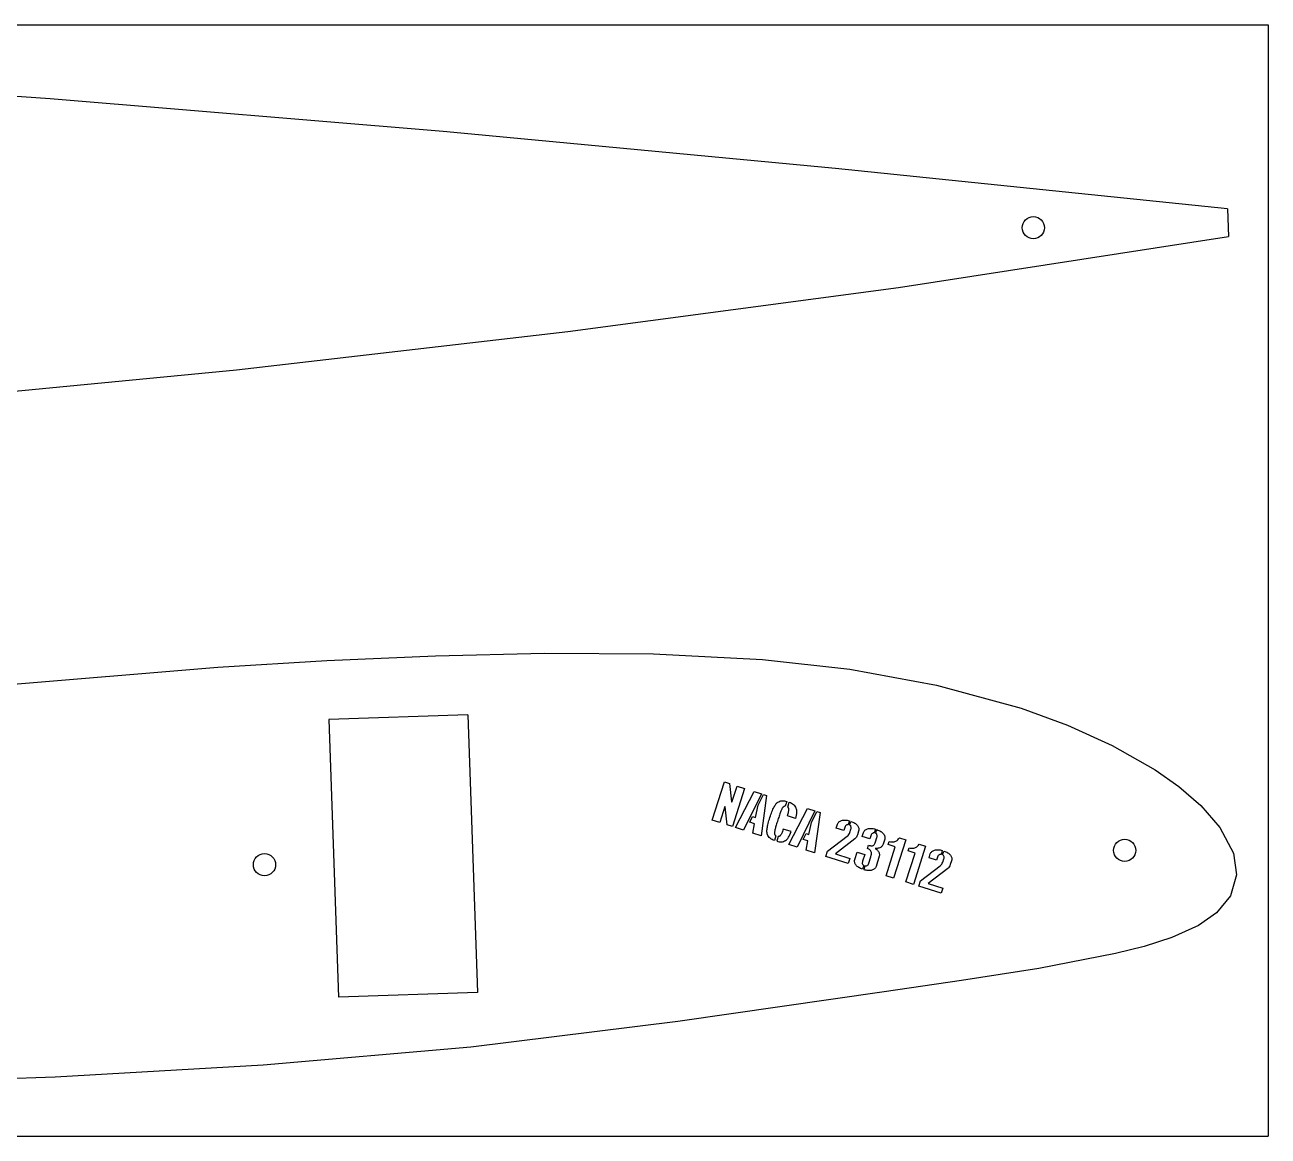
# Model space of a CAD drawing. Extents: x 0 to 1200, y 0 to 400.
# Drawn here: x 752.6 to 1200, y -0.1 to 399.9 of the extents above; entities that cross this region are included whole.
import ezdxf

# ---------------------------------------------------------------- set-up
doc = ezdxf.new("R2010")
doc.units = 0
doc.header["$MEASUREMENT"] = 0
doc.layers.add('SLD-0', color=179, linetype='Continuous')

msp = doc.modelspace()

# ---------------------------------------------------------------- linework, layer by layer
at = {"layer": 'SLD-0', "color": 179, "linetype": 'Continuous'}
for p, q in [((-0.035, 399.936665), (1199.965, 399.936665)), ((1199.965, 399.936665), (1199.965, -0.063335)), ((761.731151, 373.364564), (620.260811, 383.179265)), ((903.04814, 361.533743), (761.731151, 373.364564)), ((1044.238692, 348.27598), (903.04814, 361.533743)), ((1185.302395, 333.733651), (1044.238692, 348.27598)), ((1185.302668, 333.733651), (1185.651663, 323.739743)), ((1067.005392, 305.433031), (1185.651663, 323.739743)), ((948.013662, 289.521613), (1067.005392, 305.433031)), ((828.74834, 275.809217), (948.013662, 289.521613)), ((709.249016, 264.315062), (828.74834, 275.809217)), ((822.061737, 168.697459), (861.209618, 171.091089)), ((861.209618, 171.091089), (900.392333, 172.821104)), ((900.392333, 172.821104), (939.601688, 173.766585)), ((939.601688, 173.766585), (978.820992, 173.57111)), ((978.820992, 173.57111), (1017.985188, 171.519748)), ((1017.985188, 171.519748), (1049.439366, 167.986066)), ((739.150846, 161.835961), (822.061737, 168.697459)), ((1049.439366, 167.986066), (1080.574507, 162.299737)), ((1080.574507, 162.299737), (1111.098051, 153.944481)), ((1111.098051, 153.944481), (1127.745594, 147.855172)), ((911.954971, 151.613277), (861.98543, 149.868302)), ((861.98543, 149.868302), (865.475379, 49.929219)), ((911.954971, 151.613277), (915.444921, 51.674194)), ((1127.745594, 147.855172), (1143.894801, 140.548206)), ((1143.894801, 140.548206), (1159.290472, 131.768388)), ((1159.290472, 131.768388), (1167.822842, 125.740268)), ((999.896187, 113.677615), (1004.280951, 127.410781)), ((1004.280951, 127.410781), (1006.161844, 126.809426)), ((1006.161844, 126.809426), (1006.890359, 120.221003)), ((1007.017517, 120.178616), (1008.858673, 125.948454)), ((1008.858673, 125.948454), (1011.571397, 125.084832)), ((1167.822842, 125.740268), (1175.724812, 118.907836)), ((1011.571397, 125.084832), (1007.187063, 111.351666)), ((1008.281189, 110.998241), (1015.002069, 123.986998)), ((1017.61927, 123.149868), (1011.211143, 110.063093)), ((1015.002069, 123.986998), (1017.619424, 123.149868)), ((1016.403467, 119.022501), (1018.324097, 122.92734)), ((1019.49237, 122.553811), (1017.481669, 108.062989)), ((1018.324097, 122.92734), (1019.49237, 122.553811)), ((1004.445198, 118.562638), (1002.609341, 112.811345)), ((1004.590901, 118.517602), (1004.445198, 118.562638)), ((1005.340609, 111.939776), (1004.590901, 118.517602)), ((1006.890359, 120.221003), (1007.017517, 120.178616)), ((1015.523951, 114.664658), (1016.403467, 119.022501)), ((1021.195618, 116.245254), (1021.378409, 116.716802)), ((1021.378409, 116.716802), (1021.558551, 117.159209)), ((1021.558551, 117.159209), (1021.738693, 117.575125)), ((1021.738693, 117.575125), (1021.918834, 117.959251)), ((1021.918834, 117.959251), (1022.098976, 118.314236)), ((1022.098976, 118.314236), (1022.276469, 118.64273)), ((1022.276469, 118.64273), (1022.456611, 118.939434)), ((1022.456611, 118.939434), (1022.634104, 119.209647)), ((1022.634104, 119.209647), (1022.811596, 119.450719)), ((1022.811596, 119.450719), (1022.989089, 119.660001)), ((1022.989089, 119.660001), (1023.166582, 119.842792)), ((1023.166582, 119.842792), (1023.344074, 119.996443)), ((1023.344074, 119.996443), (1023.518918, 120.120953)), ((1023.518918, 120.120953), (1023.876552, 120.319639)), ((1023.876552, 120.319639), (1024.250082, 120.47064)), ((1024.250082, 120.47064), (1024.636857, 120.573956)), ((1024.499101, 116.581695), (1024.37989, 116.2585)), ((1024.613015, 116.881049), (1024.499101, 116.581695)), ((1024.71898, 117.148612), (1024.613015, 116.881049)), ((1024.636857, 120.573956), (1025.039527, 120.634887)), ((1024.819648, 117.392334), (1024.71898, 117.148612)), ((1024.915017, 117.609563), (1024.819648, 117.392334)), ((1025.002439, 117.797653), (1024.915017, 117.609563)), ((1025.084562, 117.956601), (1025.002439, 117.797653)), ((1025.039527, 120.634887), (1025.452794, 120.648132)), ((1025.158738, 118.091708), (1025.084562, 117.956601)), ((1025.227616, 118.197674), (1025.158738, 118.091708)), ((1025.291196, 118.277148), (1025.227616, 118.197674)), ((1025.410407, 118.399009), (1025.291196, 118.277148)), ((1025.529619, 118.499676), (1025.410407, 118.399009)), ((1025.452794, 120.648132), (1025.881955, 120.613694)), ((1025.646181, 118.57915), (1025.529619, 118.499676)), ((1025.765393, 118.637432), (1025.646181, 118.57915)), ((1025.879306, 118.67452), (1025.765393, 118.637432)), ((1025.995868, 118.690415), (1025.879306, 118.67452)), ((1025.881955, 120.613694), (1026.324362, 120.534219)), ((1026.109781, 118.685116), (1025.995868, 118.690415)), ((1026.22332, 118.658625), (1026.109781, 118.685116)), ((1026.782664, 120.409709), (1026.223695, 118.658625)), ((1026.324362, 120.534219), (1026.782664, 120.409709)), ((1027.068772, 118.377815), (1027.630391, 120.139497)), ((1027.161492, 118.338078), (1027.068772, 118.377815)), ((1027.243615, 118.279797), (1027.161492, 118.338078)), ((1027.227721, 116.059814), (1027.320441, 116.417448)), ((1027.312493, 118.202972), (1027.243615, 118.279797)), ((1027.373423, 118.107603), (1027.312493, 118.202972)), ((1027.320441, 116.417448), (1027.391968, 116.732697)), ((1027.421108, 117.993689), (1027.373423, 118.107603)), ((1027.391968, 116.732697), (1027.4476, 117.002909)), ((1027.460845, 117.863881), (1027.421108, 117.993689)), ((1027.4476, 117.002909), (1027.484688, 117.228087)), ((1027.487337, 117.71288), (1027.460845, 117.863881)), ((1027.484688, 117.228087), (1027.503232, 117.408228)), ((1027.503232, 117.545984), (1027.487337, 117.71288)), ((1027.500521, 104.859539), (1034.221402, 117.848295)), ((1027.503232, 117.408228), (1027.503232, 117.545984)), ((1027.62999, 120.139497), (1028.067499, 119.980548)), ((1028.067499, 119.980548), (1028.464871, 119.78981)), ((1028.464871, 119.78981), (1028.825155, 119.569931)), ((1028.825155, 119.569931), (1029.145701, 119.320911)), ((1029.145701, 119.320911), (1029.42916, 119.040102)), ((1029.42916, 119.040102), (1029.67553, 118.730152)), ((1029.67553, 118.730152), (1029.882164, 118.391061)), ((1029.882164, 118.391061), (1030.051709, 118.020181)), ((1030.051709, 118.020181), (1030.147078, 117.726126)), ((1030.147078, 117.726126), (1030.208008, 117.381737)), ((1030.229202, 116.547256), (1030.192114, 116.057165)), ((1030.208008, 117.381737), (1030.2345, 116.987014)), ((1030.2345, 116.987014), (1030.229202, 116.547256)), ((1036.838669, 117.011166), (1030.430475, 103.92439)), ((1034.221402, 117.848295), (1036.838757, 117.011166)), ((1035.622799, 112.883798), (1037.543429, 116.788637)), ((1038.711702, 116.415108), (1036.701001, 101.924286)), ((1037.543429, 116.788637), (1038.711702, 116.415108)), ((1175.724812, 118.907836), (1182.592863, 111.041277)), ((1002.609341, 112.811345), (999.896616, 113.677615)), ((1007.187063, 111.351666), (1005.340609, 111.939776)), ((1013.428477, 112.905626), (1014.448398, 115.009046)), ((1015.115983, 112.367849), (1013.428477, 112.905626)), ((1014.448398, 115.009046), (1015.523951, 114.664658)), ((1014.551715, 108.998137), (1015.115983, 112.367849)), ((1019.831308, 111.601303), (1019.926678, 112.049009)), ((1019.926678, 112.049009), (1020.037942, 112.520556)), ((1020.037942, 112.520556), (1020.165101, 113.018596)), ((1020.165101, 113.018596), (1020.310804, 113.540477)), ((1020.310804, 113.540477), (1020.472401, 114.086201)), ((1020.472401, 114.086201), (1020.649894, 114.655767)), ((1020.649894, 114.655767), (1020.832685, 115.214737)), ((1020.832685, 115.214737), (1021.015476, 115.744566)), ((1021.015476, 115.744566), (1021.195618, 116.245254)), ((1022.965247, 111.903306), (1022.851333, 111.511232)), ((1023.092406, 112.32187), (1022.965247, 111.903306)), ((1023.227512, 112.766927), (1023.092406, 112.32187)), ((1023.373215, 113.238475), (1023.227512, 112.766927)), ((1023.532164, 113.736514), (1023.373215, 113.238475)), ((1023.688463, 114.223956), (1023.532164, 113.736514)), ((1023.839464, 114.684908), (1023.688463, 114.223956)), ((1023.985167, 115.119367), (1023.839464, 114.684908)), ((1024.122923, 115.527336), (1023.985167, 115.119367)), ((1024.25538, 115.906163), (1024.122923, 115.527336)), ((1024.37989, 116.2585), (1024.25538, 115.906163)), ((1026.991947, 115.212087), (1027.119106, 115.657144)), ((1029.874216, 114.292834), (1026.991947, 115.212087)), ((1027.119106, 115.657144), (1027.227721, 116.059814)), ((1030.011972, 114.928629), (1029.874216, 114.292834)), ((1030.117937, 115.516739), (1030.011972, 114.928629)), ((1030.192114, 116.057165), (1030.117937, 115.516739)), ((1034.743283, 108.525955), (1035.622799, 112.883798)), ((1044.535202, 110.815324), (1044.972311, 112.179634)), ((1044.972311, 112.179634), (1045.067681, 112.428654)), ((1045.067681, 112.428654), (1045.19219, 112.65648)), ((1045.19219, 112.65648), (1045.340542, 112.863113)), ((1045.340542, 112.863113), (1045.515386, 113.048553)), ((1045.515386, 113.048553), (1045.71937, 113.2128)), ((1045.71937, 113.2128), (1045.947197, 113.353205)), ((1045.947197, 113.353205), (1046.204164, 113.475066)), ((1046.204164, 113.475066), (1046.484973, 113.573084)), ((1046.484973, 113.573084), (1046.786976, 113.64726)), ((1046.786976, 113.64726), (1047.102224, 113.694945)), ((1047.102224, 113.694945), (1047.433367, 113.716138)), ((1047.433367, 113.716138), (1047.777756, 113.71084)), ((1047.777756, 113.71084), (1048.132741, 113.676401)), ((1048.175127, 111.917369), (1048.002933, 111.787561)), ((1048.132741, 113.676401), (1048.503621, 113.612821)), ((1048.355269, 112.002141), (1048.175127, 111.917369)), ((1048.527464, 112.047177), (1048.355269, 112.002141)), ((1048.503621, 113.612821), (1048.890396, 113.5254)), ((1048.689061, 112.055124), (1048.527464, 112.047177)), ((1048.844952, 112.025984), (1048.689061, 112.055124)), ((1049.287768, 113.408837), (1048.845361, 112.025984)), ((1048.890396, 113.5254), (1049.287768, 113.408837)), ((1049.361944, 111.885579), (1049.796404, 113.247239)), ((1049.504998, 111.81935), (1049.361944, 111.885579)), ((1049.796404, 113.247239), (1050.188477, 113.112133)), ((1050.188477, 113.112133), (1050.554059, 112.961132)), ((1050.554059, 112.961132), (1050.890501, 112.796885)), ((1050.890501, 112.796885), (1051.2031, 112.619392)), ((1051.2031, 112.619392), (1051.486558, 112.426004)), ((1051.486558, 112.426004), (1051.743525, 112.219371)), ((1051.743525, 112.219371), (1051.971352, 111.999492)), ((1051.971352, 111.999492), (1052.175336, 111.763718)), ((1011.211143, 110.063093), (1008.281189, 110.998241)), ((1017.481464, 108.062989), (1014.551715, 108.998137)), ((1019.606131, 109.725709), (1019.619377, 110.051553)), ((1019.611429, 109.423706), (1019.606131, 109.725709)), ((1019.632622, 109.148195), (1019.611429, 109.423706)), ((1019.619377, 110.051553), (1019.648517, 110.401241)), ((1019.67236, 108.893877), (1019.632622, 109.148195)), ((1019.648517, 110.401241), (1019.693553, 110.777419)), ((1019.725343, 108.666051), (1019.67236, 108.893877)), ((1019.693553, 110.777419), (1019.754483, 111.17744)), ((1019.796869, 108.462067), (1019.725343, 108.666051)), ((1019.754483, 111.17744), (1019.831308, 111.601303)), ((1019.974362, 108.093835), (1019.796869, 108.462067)), ((1020.191592, 107.754745), (1019.974362, 108.093835)), ((1020.44591, 107.444795), (1020.191592, 107.754745)), ((1020.739965, 107.166635), (1020.44591, 107.444795)), ((1022.851333, 108.088537), (1022.292364, 106.337452)), ((1022.310908, 109.169388), (1022.30561, 109.03958)), ((1022.30561, 109.03958), (1022.310908, 108.938913)), ((1022.326803, 109.323039), (1022.310908, 109.169388)), ((1022.310908, 108.938913), (1022.337399, 108.772017)), ((1022.355943, 109.50318), (1022.326803, 109.323039)), ((1022.337399, 108.772017), (1022.377136, 108.621015)), ((1022.393031, 109.712463), (1022.355943, 109.50318)), ((1022.377136, 108.621015), (1022.42747, 108.488558)), ((1022.443365, 109.945588), (1022.393031, 109.712463)), ((1022.42747, 108.488558), (1022.49105, 108.374645)), ((1022.501646, 110.205204), (1022.443365, 109.945588)), ((1022.49105, 108.374645), (1022.562577, 108.276626)), ((1022.573173, 110.491311), (1022.501646, 110.205204)), ((1022.562577, 108.276626), (1022.647349, 108.197152)), ((1022.655297, 110.803911), (1022.573173, 110.491311)), ((1022.647349, 108.197152), (1022.742718, 108.133573)), ((1022.748017, 111.14565), (1022.655297, 110.803911)), ((1022.742718, 108.133573), (1022.851333, 108.088537)), ((1022.851333, 111.511232), (1022.748017, 111.14565)), ((1023.701709, 107.828921), (1023.14009, 106.06724)), ((1023.799727, 107.807728), (1023.701709, 107.828921)), ((1023.900395, 107.810377), (1023.799727, 107.807728)), ((1024.003711, 107.83157), (1023.900395, 107.810377)), ((1024.107028, 107.873956), (1024.003711, 107.83157)), ((1024.212994, 107.937536), (1024.107028, 107.873956)), ((1024.31896, 108.024958), (1024.212994, 107.937536)), ((1024.427575, 108.130923), (1024.31896, 108.024958)), ((1024.538839, 108.258082), (1024.427575, 108.130923)), ((1024.618313, 108.369347), (1024.538839, 108.258082)), ((1024.708384, 108.528295), (1024.618313, 108.369347)), ((1024.809051, 108.732279), (1024.708384, 108.528295)), ((1024.920315, 108.983948), (1024.809051, 108.732279)), ((1025.042176, 109.283301), (1024.920315, 108.983948)), ((1025.174633, 109.62769), (1025.042176, 109.283301)), ((1025.320336, 110.017115), (1025.174633, 109.62769)), ((1025.473987, 110.454223), (1025.320336, 110.017115)), ((1028.356256, 109.53497), (1025.473987, 110.454223)), ((1027.087316, 107.129547), (1027.338985, 107.49248)), ((1027.338985, 107.49248), (1027.593303, 107.913694)), ((1027.593303, 107.913694), (1027.844971, 108.395838)), ((1027.844971, 108.395838), (1028.099289, 108.936263)), ((1028.099289, 108.936263), (1028.356256, 109.53497)), ((1032.64781, 106.766923), (1033.66773, 108.870344)), ((1033.66773, 108.870344), (1034.743283, 108.525955)), ((1041.42775, 102.552642), (1048.461235, 107.872125)), ((1047.247927, 109.951703), (1044.535202, 110.815324)), ((1047.600263, 111.051098), (1047.247927, 109.951703)), ((1047.714176, 111.353101), (1047.600263, 111.051098)), ((1047.849283, 111.599471), (1047.714176, 111.353101)), ((1048.002933, 111.787561), (1047.849283, 111.599471)), ((1048.461235, 107.872125), (1048.797676, 108.19532)), ((1048.797676, 108.19532), (1049.075837, 108.531762)), ((1049.075837, 108.531762), (1049.293066, 108.881449)), ((1049.293066, 108.881449), (1049.452015, 109.244382)), ((1049.452015, 109.244382), (1049.814948, 110.383514)), ((1049.634806, 111.718683), (1049.504998, 111.81935)), ((1049.74607, 111.583576), (1049.634806, 111.718683)), ((1049.844089, 111.411382), (1049.74607, 111.583576)), ((1049.814948, 110.383514), (1049.894422, 110.693464)), ((1049.910317, 111.207398), (1049.844089, 111.411382)), ((1049.894422, 110.693464), (1049.926212, 110.966326)), ((1049.926212, 110.966326), (1049.910317, 111.207398)), ((1051.793859, 107.586017), (1051.536892, 107.233681)), ((1052.003142, 107.964845), (1051.793859, 107.586017)), ((1052.16209, 108.372813), (1052.003142, 107.964845)), ((1052.607147, 109.763614), (1052.16209, 108.372813)), ((1052.175336, 111.763718), (1052.34753, 111.519997)), ((1052.34753, 111.519997), (1052.487935, 111.276276)), ((1052.487935, 111.276276), (1052.591252, 111.029905)), ((1052.591252, 111.029905), (1052.662779, 110.780886)), ((1052.673375, 110.020581), (1052.607147, 109.763614)), ((1052.662779, 110.780886), (1052.699867, 110.529217)), ((1052.702516, 110.274899), (1052.673375, 110.020581)), ((1052.699867, 110.529217), (1052.702516, 110.274899)), ((1053.902608, 107.823352), (1054.339717, 109.187661)), ((1056.615332, 106.95973), (1053.902608, 107.823352)), ((1054.339717, 109.187661), (1054.435086, 109.436681)), ((1054.435086, 109.436681), (1054.559596, 109.664507)), ((1054.559596, 109.664507), (1054.707948, 109.871141)), ((1054.707948, 109.871141), (1054.882792, 110.056581)), ((1054.882792, 110.056581), (1055.086776, 110.220828)), ((1055.086776, 110.220828), (1055.314602, 110.361232)), ((1055.314602, 110.361232), (1055.571569, 110.483093)), ((1055.571569, 110.483093), (1055.852379, 110.581111)), ((1055.852379, 110.581111), (1056.154381, 110.655287)), ((1056.154381, 110.655287), (1056.469629, 110.702972)), ((1056.469629, 110.702972), (1056.800772, 110.724165)), ((1056.967668, 108.059126), (1056.615332, 106.95973)), ((1056.800772, 110.724165), (1057.145161, 110.718867)), ((1057.081582, 108.361128), (1056.967668, 108.059126)), ((1057.216688, 108.607499), (1057.081582, 108.361128)), ((1057.145161, 110.718867), (1057.500147, 110.684428)), ((1057.370338, 108.795588), (1057.216688, 108.607499)), ((1057.542533, 108.925396), (1057.370338, 108.795588)), ((1057.500147, 110.684428), (1057.871027, 110.620849)), ((1057.722675, 109.010169), (1057.542533, 108.925396)), ((1057.894869, 109.055204), (1057.722675, 109.010169)), ((1057.871027, 110.620849), (1058.257802, 110.533427)), ((1058.056467, 109.063151), (1057.894869, 109.055204)), ((1058.212418, 109.034011), (1058.056467, 109.063151)), ((1058.655174, 110.416864), (1058.212767, 109.034011)), ((1058.257802, 110.533427), (1058.655174, 110.416864)), ((1058.692262, 105.855037), (1059.182354, 107.386243)), ((1058.739946, 108.888308), (1059.177055, 110.252617)), ((1058.880351, 108.822079), (1058.739946, 108.888308)), ((1059.00751, 108.724061), (1058.880351, 108.822079)), ((1059.116125, 108.586305), (1059.00751, 108.724061)), ((1059.211494, 108.41676), (1059.116125, 108.586305)), ((1059.177055, 110.252617), (1059.56648, 110.117511)), ((1059.182354, 107.386243), (1059.261828, 107.696193)), ((1059.275074, 108.210127), (1059.211494, 108.41676)), ((1059.261828, 107.696193), (1059.293618, 107.971704)), ((1059.293618, 107.971704), (1059.275074, 108.210127)), ((1059.56648, 110.117511), (1059.929412, 109.96651)), ((1059.929412, 109.96651), (1060.263205, 109.804912)), ((1060.263205, 109.804912), (1060.573155, 109.627419)), ((1060.573155, 109.627419), (1060.856613, 109.434032)), ((1060.856613, 109.434032), (1061.11358, 109.227398)), ((1061.11358, 109.227398), (1061.341406, 109.007519)), ((1061.341406, 109.007519), (1061.545391, 108.774395)), ((1061.545391, 108.774395), (1061.717585, 108.533322)), ((1061.717585, 108.533322), (1061.85799, 108.289601)), ((1061.85799, 108.289601), (1061.961306, 108.043231)), ((1061.961306, 108.043231), (1062.032833, 107.794211)), ((1062.032833, 107.794211), (1062.069921, 107.545191)), ((1062.069921, 107.545191), (1062.07257, 107.293523)), ((1182.592863, 111.041277), (1187.484441, 101.835314)), ((1021.071108, 106.914966), (1020.739965, 107.166635)), ((1021.439339, 106.692438), (1021.071108, 106.914966)), ((1021.847308, 106.501699), (1021.439339, 106.692438)), ((1022.292364, 106.337452), (1021.847308, 106.501699)), ((1023.139614, 106.06724), (1023.587796, 105.945379)), ((1023.587796, 105.945379), (1024.022255, 105.871203)), ((1024.022255, 105.871203), (1024.443469, 105.842062)), ((1024.443469, 105.842062), (1024.851438, 105.860606)), ((1024.851438, 105.860606), (1025.243511, 105.924186)), ((1025.243511, 105.924186), (1025.622339, 106.03545)), ((1025.622339, 106.03545), (1025.987921, 106.19175)), ((1025.987921, 106.19175), (1026.340257, 106.395734)), ((1026.340257, 106.395734), (1026.589277, 106.581174)), ((1026.589277, 106.581174), (1026.838296, 106.824895)), ((1026.838296, 106.824895), (1027.087316, 107.129547)), ((1030.430475, 103.92439), (1027.500521, 104.859539)), ((1034.335315, 106.229146), (1032.64781, 106.766923)), ((1033.771047, 102.859434), (1034.335315, 106.229146)), ((1051.229591, 106.913134), (1044.222603, 101.575108)), ((1051.536892, 107.233681), (1051.229591, 106.913134)), ((1055.75436, 103.436368), (1056.146434, 104.66822)), ((1056.040468, 103.3357), (1055.75436, 103.436368)), ((1056.284189, 103.224436), (1056.040468, 103.3357)), ((1056.146434, 104.66822), (1056.443138, 104.583448)), ((1056.488173, 103.107874), (1056.284189, 103.224436)), ((1056.443138, 104.583448), (1056.779579, 104.506622)), ((1056.65242, 102.983364), (1056.488173, 103.107874)), ((1056.86965, 102.768783), (1056.65242, 102.983364)), ((1056.779579, 104.506622), (1056.946475, 104.474833)), ((1056.946475, 104.474833), (1057.092178, 104.45364)), ((1057.092178, 104.45364), (1057.216688, 104.443043)), ((1057.216688, 104.443043), (1057.320005, 104.440394)), ((1057.320005, 104.440394), (1057.584919, 104.474833)), ((1057.584919, 104.474833), (1057.818044, 104.556956)), ((1057.818044, 104.556956), (1058.022028, 104.686764)), ((1058.022028, 104.686764), (1058.191573, 104.861608)), ((1058.191573, 104.861608), (1058.316083, 105.047048)), ((1058.316083, 105.047048), (1058.440593, 105.274874)), ((1058.440593, 105.274874), (1058.567752, 105.545087)), ((1058.912141, 103.499947), (1058.546559, 103.510544)), ((1058.546559, 103.510544), (1058.85121, 103.309209)), ((1058.567752, 105.545087), (1058.692262, 105.855037)), ((1058.85121, 103.309209), (1059.124072, 103.094628)), ((1059.259179, 103.515842), (1058.912141, 103.499947)), ((1059.124072, 103.094628), (1059.362495, 102.869451)), ((1059.585024, 103.563527), (1059.259179, 103.515842)), ((1059.894973, 103.637703), (1059.585024, 103.563527)), ((1060.178432, 103.733072), (1059.894973, 103.637703)), ((1060.435399, 103.852284), (1060.178432, 103.733072)), ((1060.663225, 103.990039), (1060.435399, 103.852284)), ((1060.86721, 104.151637), (1060.663225, 103.990039)), ((1061.042053, 104.331779), (1060.86721, 104.151637)), ((1061.193054, 104.535763), (1061.042053, 104.331779)), ((1061.314915, 104.76094), (1061.193054, 104.535763)), ((1061.410284, 105.007311), (1061.314915, 104.76094)), ((1061.977201, 106.782238), (1061.410284, 105.007311)), ((1062.04343, 107.039205), (1061.977201, 106.782238)), ((1062.07257, 107.293523), (1062.04343, 107.039205)), ((1062.488243, 93.68532), (1065.802323, 104.064669)), ((1063.280338, 104.870009), (1063.627376, 105.961457)), ((1065.802323, 104.064669), (1063.280338, 104.870009)), ((1063.627376, 105.961457), (1064.0168, 105.897877)), ((1064.0168, 105.897877), (1064.38768, 105.863439)), ((1064.38768, 105.863439), (1064.740016, 105.852842)), ((1064.740016, 105.852842), (1065.071159, 105.871386)), ((1065.071159, 105.871386), (1065.381109, 105.913772)), ((1069.585302, 106.552216), (1065.200968, 92.81905)), ((1065.381109, 105.913772), (1065.672515, 105.985299)), ((1065.672515, 105.985299), (1065.945377, 106.080668)), ((1065.945377, 106.080668), (1066.197046, 106.205178)), ((1066.197046, 106.205178), (1066.459311, 106.380022)), ((1066.459311, 106.380022), (1066.724226, 106.621094)), ((1066.724226, 106.621094), (1066.98914, 106.925746)), ((1066.98914, 106.925746), (1067.259353, 107.296626)), ((1067.259353, 107.296626), (1069.585302, 106.552216)), ((1070.386645, 102.600237), (1070.733683, 103.691684)), ((1070.733683, 103.691684), (1071.123108, 103.628105)), ((1071.123108, 103.628105), (1071.493988, 103.593666)), ((1071.493988, 103.593666), (1071.846324, 103.583069)), ((1071.846324, 103.583069), (1072.177467, 103.601614)), ((1072.177467, 103.601614), (1072.487417, 103.644)), ((1076.69161, 104.282444), (1072.307275, 90.549277)), ((1072.487417, 103.644), (1072.778823, 103.715527)), ((1072.778823, 103.715527), (1073.051685, 103.810896)), ((1073.051685, 103.810896), (1073.303354, 103.935406)), ((1073.303354, 103.935406), (1073.565619, 104.110249)), ((1073.565619, 104.110249), (1073.830533, 104.351321)), ((1073.830533, 104.351321), (1074.095448, 104.655973)), ((1074.095448, 104.655973), (1074.365661, 105.026853)), ((1074.365661, 105.026853), (1076.69161, 104.282444)), ((1079.91692, 102.894836), (1080.218923, 102.969013)), ((1080.218923, 102.969013), (1080.534171, 103.016697)), ((1080.534171, 103.016697), (1080.865314, 103.03789)), ((1080.865314, 103.03789), (1081.209703, 103.032592)), ((1081.209703, 103.032592), (1081.564688, 102.998153)), ((1081.564688, 102.998153), (1081.935569, 102.934574)), ((1081.935569, 102.934574), (1082.322344, 102.847152)), ((1036.700863, 101.924286), (1033.771047, 102.859434)), ((1040.807856, 100.610819), (1041.42775, 102.552642)), ((1048.861256, 98.038499), (1040.807856, 100.610819)), ((1044.222603, 101.575108), (1049.459963, 99.903497)), ((1049.459963, 99.903497), (1048.861256, 98.038499)), ((1051.13955, 98.954015), (1051.168691, 99.205684)), ((1051.142199, 98.702346), (1051.13955, 98.954015)), ((1051.179287, 98.455976), (1051.142199, 98.702346)), ((1051.168691, 99.205684), (1051.23227, 99.460002)), ((1051.250814, 98.209605), (1051.179287, 98.455976)), ((1051.23227, 99.460002), (1052.087944, 102.132989)), ((1052.087944, 102.132989), (1054.800668, 101.269368)), ((1053.950293, 98.548696), (1053.918503, 98.273185)), ((1054.029767, 98.855997), (1053.950293, 98.548696)), ((1054.800668, 101.269368), (1054.029767, 98.855997)), ((1056.239154, 98.172517), (1056.972967, 100.471975)), ((1057.039195, 102.53036), (1056.86965, 102.768783)), ((1056.972967, 100.471975), (1057.047143, 100.715696)), ((1057.158407, 102.265446), (1057.039195, 102.53036)), ((1057.047143, 100.715696), (1057.110722, 100.943523)), ((1057.110722, 100.943523), (1057.161056, 101.155454)), ((1057.229934, 101.976689), (1057.158407, 102.265446)), ((1057.161056, 101.155454), (1057.198144, 101.35414)), ((1057.198144, 101.35414), (1057.224636, 101.531633)), ((1057.224636, 101.531633), (1057.237881, 101.69588)), ((1057.24053, 101.844232), (1057.229934, 101.976689)), ((1057.237881, 101.69588), (1057.24053, 101.844232)), ((1060.043326, 100.726293), (1058.869754, 97.043982)), ((1059.362495, 102.869451), (1059.571778, 102.628379)), ((1059.571778, 102.628379), (1059.736025, 102.395254)), ((1059.736025, 102.395254), (1059.871131, 102.162129)), ((1059.871131, 102.162129), (1059.977097, 101.926355)), ((1059.977097, 101.926355), (1060.051273, 101.687932)), ((1060.09101, 100.970014), (1060.043326, 100.726293)), ((1060.051273, 101.687932), (1060.093659, 101.449509)), ((1060.106905, 101.211086), (1060.09101, 100.970014)), ((1060.093659, 101.449509), (1060.106905, 101.211086)), ((1069.594551, 91.415548), (1072.908631, 101.794897)), ((1072.908631, 101.794897), (1070.386645, 102.600237)), ((1077.96715, 100.137077), (1078.404259, 101.501386)), ((1080.679874, 99.273456), (1077.96715, 100.137077)), ((1078.404259, 101.501386), (1078.499628, 101.750406)), ((1078.499628, 101.750406), (1078.624138, 101.978232)), ((1078.624138, 101.978232), (1078.77249, 102.184866)), ((1078.77249, 102.184866), (1078.947333, 102.370306)), ((1078.947333, 102.370306), (1079.151318, 102.534553)), ((1079.151318, 102.534553), (1079.379144, 102.674957)), ((1079.379144, 102.674957), (1079.636111, 102.796818)), ((1079.636111, 102.796818), (1079.91692, 102.894836)), ((1081.03221, 100.372851), (1080.679874, 99.273456)), ((1081.146124, 100.674853), (1081.03221, 100.372851)), ((1081.28123, 100.921224), (1081.146124, 100.674853)), ((1081.43488, 101.109313), (1081.28123, 100.921224)), ((1081.607075, 101.239121), (1081.43488, 101.109313)), ((1081.787217, 101.323894), (1081.607075, 101.239121)), ((1081.959411, 101.368929), (1081.787217, 101.323894)), ((1082.121009, 101.376877), (1081.959411, 101.368929)), ((1082.276958, 101.347736), (1082.121009, 101.376877)), ((1082.719716, 102.730589), (1082.277308, 101.347736)), ((1082.322344, 102.847152), (1082.719716, 102.730589)), ((1082.725014, 98.203201), (1082.883963, 98.566134)), ((1082.793892, 101.207331), (1083.228351, 102.568992)), ((1082.936945, 101.141103), (1082.793892, 101.207331)), ((1082.883963, 98.566134), (1083.246895, 99.705266)), ((1083.066753, 101.040435), (1082.936945, 101.141103)), ((1083.178018, 100.905329), (1083.066753, 101.040435)), ((1083.276036, 100.733134), (1083.178018, 100.905329)), ((1083.228351, 102.568992), (1083.620425, 102.433885)), ((1083.246895, 99.705266), (1083.32637, 100.015216)), ((1083.342265, 100.52915), (1083.276036, 100.733134)), ((1083.32637, 100.015216), (1083.358159, 100.288078)), ((1083.358159, 100.288078), (1083.342265, 100.52915)), ((1083.620425, 102.433885), (1083.986007, 102.282884)), ((1083.986007, 102.282884), (1084.322448, 102.118637)), ((1084.322448, 102.118637), (1084.635047, 101.941144)), ((1084.635047, 101.941144), (1084.918506, 101.747757)), ((1084.918506, 101.747757), (1085.175473, 101.541123)), ((1085.175473, 101.541123), (1085.403299, 101.321244)), ((1085.403299, 101.321244), (1085.607283, 101.085471)), ((1086.039094, 99.085366), (1085.594038, 97.694565)), ((1085.607283, 101.085471), (1085.779478, 100.841749)), ((1085.779478, 100.841749), (1085.919882, 100.598028)), ((1085.919882, 100.598028), (1086.023199, 100.351657)), ((1086.023199, 100.351657), (1086.094726, 100.102638)), ((1086.105323, 99.342333), (1086.039094, 99.085366)), ((1086.094726, 100.102638), (1086.131814, 99.850969)), ((1086.134463, 99.596651), (1086.105323, 99.342333)), ((1086.131814, 99.850969), (1086.134463, 99.596651)), ((1187.484441, 101.835314), (1188.607912, 94.023603)), ((1051.35678, 97.963235), (1051.250814, 98.209605)), ((1051.497185, 97.722163), (1051.35678, 97.963235)), ((1051.669379, 97.481091), (1051.497185, 97.722163)), ((1051.873363, 97.247966), (1051.669379, 97.481091)), ((1052.103839, 97.030736), (1051.873363, 97.247966)), ((1052.363455, 96.824103), (1052.103839, 97.030736)), ((1052.646913, 96.633364), (1052.363455, 96.824103)), ((1052.959512, 96.455871), (1052.646913, 96.633364)), ((1053.295954, 96.291625), (1052.959512, 96.455871)), ((1053.661536, 96.143272), (1053.295954, 96.291625)), ((1054.053609, 96.005517), (1053.661536, 96.143272)), ((1053.918503, 98.273185), (1053.931749, 98.032113)), ((1053.931749, 98.032113), (1053.992679, 97.825479)), ((1053.992409, 97.825479), (1054.095996, 97.658583)), ((1054.48542, 97.35923), (1054.053609, 96.005517)), ((1054.095996, 97.658583), (1054.212558, 97.526126)), ((1054.212558, 97.526126), (1054.342366, 97.425458)), ((1054.342366, 97.425458), (1054.48542, 97.35923)), ((1054.575104, 95.84127), (1055.0126, 97.205579)), ((1054.970213, 95.727357), (1054.575491, 95.84127)), ((1055.35169, 95.637286), (1054.970213, 95.727357)), ((1055.0126, 97.205579), (1055.16625, 97.176439)), ((1055.16625, 97.176439), (1055.325199, 97.184386)), ((1055.325199, 97.184386), (1055.494744, 97.232071)), ((1055.719921, 95.576355), (1055.35169, 95.637286)), ((1055.494744, 97.232071), (1055.669588, 97.314194)), ((1055.669588, 97.314194), (1055.839133, 97.444002)), ((1056.077556, 95.541917), (1055.719921, 95.576355)), ((1055.839133, 97.444002), (1055.992783, 97.632092)), ((1055.992783, 97.632092), (1056.12524, 97.873164)), ((1056.416646, 95.533969), (1056.077556, 95.541917)), ((1056.12524, 97.873164), (1056.239154, 98.172517)), ((1056.74514, 95.552513), (1056.416646, 95.533969)), ((1057.060389, 95.600198), (1056.74514, 95.552513)), ((1057.362391, 95.671725), (1057.060389, 95.600198)), ((1057.6432, 95.769743), (1057.362391, 95.671725)), ((1057.897518, 95.886305), (1057.6432, 95.769743)), ((1058.127994, 96.02671), (1057.897518, 95.886305)), ((1058.329329, 96.188308), (1058.127994, 96.02671)), ((1058.504172, 96.36845), (1058.329329, 96.188308)), ((1058.652525, 96.572434), (1058.504172, 96.36845)), ((1058.774385, 96.797611), (1058.652525, 96.572434)), ((1058.869754, 97.043982), (1058.774385, 96.797611)), ((1074.85928, 91.874394), (1081.893182, 97.193877)), ((1084.661539, 96.234887), (1077.654551, 90.89686)), ((1081.893182, 97.193877), (1082.229624, 97.517073)), ((1082.229624, 97.517073), (1082.507784, 97.853514)), ((1082.507784, 97.853514), (1082.725014, 98.203201)), ((1084.968839, 96.555433), (1084.661539, 96.234887)), ((1085.225806, 96.907769), (1084.968839, 96.555433)), ((1085.435089, 97.286597), (1085.225806, 96.907769)), ((1085.594038, 97.694565), (1085.435089, 97.286597)), ((1188.607912, 94.023603), (1186.430865, 86.44958)), ((1065.200943, 92.81905), (1062.488243, 93.68532)), ((1072.307247, 90.549277), (1069.594551, 91.415548)), ((1074.239803, 89.932571), (1074.859703, 91.874394)), ((1082.293203, 87.360252), (1074.239803, 89.932571)), ((1077.654551, 90.89686), (1082.89191, 89.225249)), ((1082.89191, 89.225249), (1082.293203, 87.360252)), ((1186.430865, 86.44958), (1181.43822, 80.33294)), ((1181.43822, 80.33294), (1174.94833, 75.811183)), ((1174.94833, 75.811183), (1165.346865, 71.44625)), ((1155.304817, 68.208838), (1145.073638, 65.628387)), ((1165.346865, 71.44625), (1155.304817, 68.208838)), ((1145.073638, 65.628387), (1117.442201, 60.332923)), ((1117.442201, 60.332923), (1089.645471, 55.969667)), ((1089.645471, 55.969667), (1061.810104, 51.858606)), ((915.444921, 51.674194), (865.475379, 49.929219)), ((1061.810104, 51.858606), (987.543608, 41.162839)), ((987.543608, 41.162839), (913.083712, 31.935803)), ((913.083712, 31.935803), (838.33561, 25.439963)), ((838.33561, 25.439963), (763.42705, 21.153876)), ((763.42705, 21.153876), (688.438385, 18.612074)), ((-0.035, -0.063335), (1199.965, -0.063335))]:
    msp.add_line(p, q, dxfattribs=at)
for centre in [(1115.498173, 326.913275), (1148.358373, 102.801256), (838.793881, 97.644664)]:
    msp.add_circle(centre, 4, dxfattribs=at)

doc.saveas('drawing.dxf')
